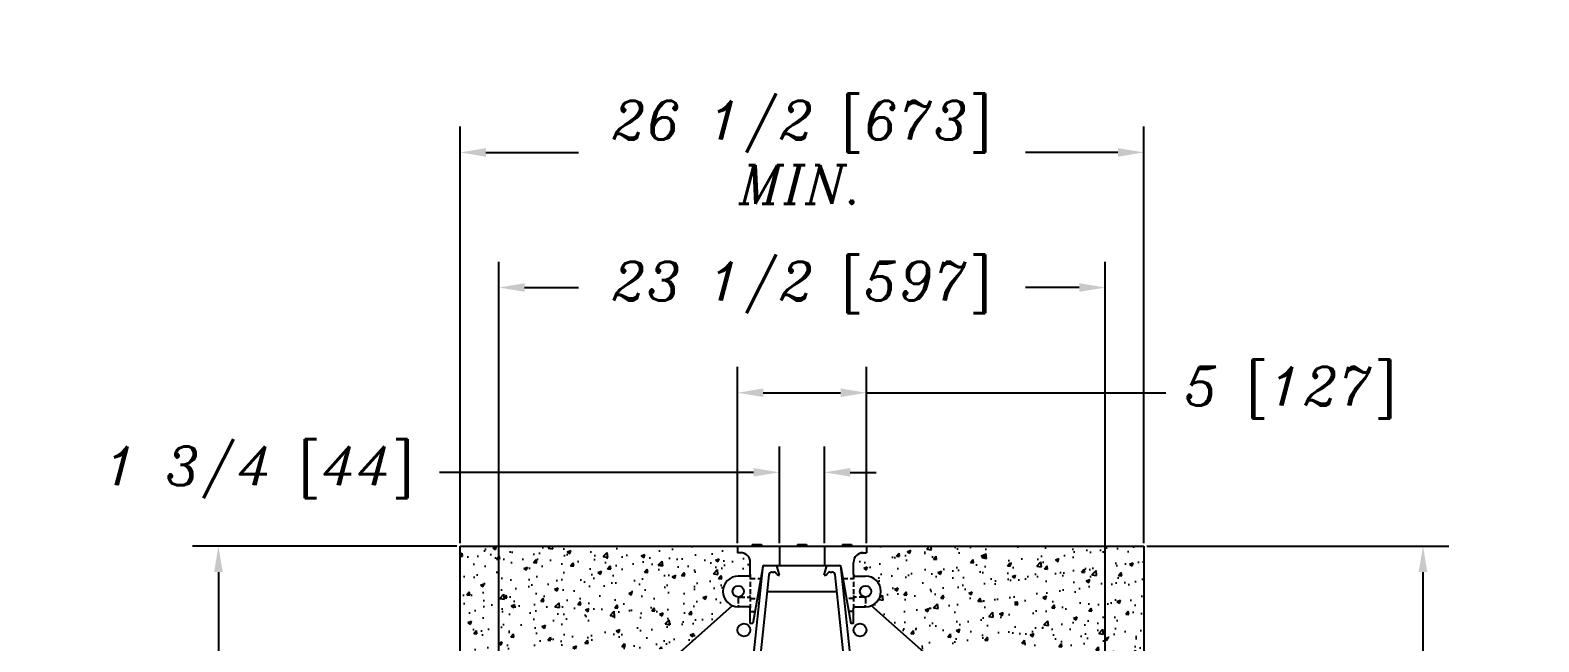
# Model space of a CAD drawing. Extents: x 134 to 282, y 157 to 239.
# Drawn here: x 134.3 to 192.7, y 213 to 236.7 of the extents above; entities that cross this region are included whole.
import ezdxf

# ---------------------------------------------------------------- set-up
doc = ezdxf.new("R2010")
doc.units = 0
doc.header["$LTSCALE"] = 0.75
doc.header["$MEASUREMENT"] = 0
doc.linetypes.add('HIDDEN', pattern=[0.375, 0.25, -0.125])
doc.layers.get('0').update_dxf_attribs({"linetype": 'CONTINUOUS'})
doc.layers.get('DEFPOINTS').update_dxf_attribs({"linetype": 'CONTINUOUS'})
doc.layers.add('DIM', color=2, linetype='CONTINUOUS')
doc.layers.add('OBJECTS', color=3, linetype='CONTINUOUS')
doc.styles.add('STD', font='ITALICC')
doc.dimstyles.get("Standard").update_dxf_attribs({"dimtxt": 1.5, "dimasz": 1, "dimexe": 1, "dimexo": 0.125, "dimgap": 0.125, "dimtad": 0, "dimtih": 1, "dimtoh": 1, "dimdec": 4, "dimzin": 0, "dimdsep": 46, "dimlunit": 5, "dimtxsty": 'STD', "dimcen": 0.0625, "dimadec": 0, "dimazin": 0, "dimtfac": 1, "dimtdec": 4, "dimtofl": 0, "dimtmove": 0, "dimatfit": 3, "dimfxl": 0, "dimfrac": 2, "dimtolj": 1, "dimtzin": 0, "dimarcsym": 0})
pattern_1 = [(50, (-5.952, -27.517), (1.4345204, -0.1255043), [0.15, -1.65]), (355, (-5.952, -27.517), (-0.277503, 1.504384), [0.12, -1.32]), (100.4514, (-5.8324, -27.5275), (1.157019, 1.378879), [0.12748, -1.402284]), (46.1842, (-5.952, -27.117), (2.134482, -0.331038), [0.225, -2.475]), (96.6356, (-5.774, -27.1446), (1.869325, 1.948236), [0.191221, -2.103426]), (351.1842, (-5.952, -27.117), (1.869324, 1.948237), [0.18, -1.98]), (21, (-5.752, -27.217), (1.193814, -0.805238), [0.15, -1.65]), (326, (-5.752, -27.217), (0.486631, 1.4503), [0.12, -1.32]), (71.4514, (-5.6525, -27.2841), (1.680445, 0.645061), [0.12748, -1.402284]), (37.5, (-5.95197, -27.517), (0.0243197, 0.6657877), [0, -1.304, 0, -1.34, 0, -1.325]), (7.5, (-5.952, -27.517), (0.526139, 0.7888234), [0, -0.764, 0, -1.274, 0, -0.505]), (327.5, (-6.39797, -27.517), (1.0676449, -0.0451097), [0, -0.5, 0, -1.56, 0, -2.07]), (317.5, (-6.598, -27.517), (1.1663723, 0.20021), [0, -0.65, 0, -1.036, 0, -1.47])]

# ---------------------------------------------------------------- blocks, each defined once
blk = doc.blocks.new('*D1')
at = {"color": 0, "linetype": 'ByBlock'}
for p, q in [((177.544793, 216.675946), (189.24247, 216.675946)), ((188.24247, 215.675946), (188.24247, 207.068804)), ((188.24247, 195.925947), (188.24247, 204.53309)), ((164.294793, 194.925947), (189.24247, 194.925947))]:
    blk.add_line(p, q, dxfattribs=at)
for points in [[(188.075803, 215.675946), (188.409137, 215.675946), (188.24247, 216.675946)], [(188.075803, 195.925947), (188.409137, 195.925947), (188.24247, 194.925947)]]:
    blk.add_solid(points, dxfattribs=at)
at = {"layer": 'DEFPOINTS', "color": 0, "linetype": 'ByBlock'}
for p in [(177.419793, 216.675946), (188.24247, 216.675946), (164.169793, 194.925947)]:
    blk.add_point(p, dxfattribs=at)
at = {"color": 0, "linetype": 'ByBlock', "insert": (188.24247, 205.800947), "char_height": 1.5, "attachment_point": 5, "style": 'STD'}
blk.add_mtext('\\A1;21 3/4 [552]', dxfattribs=at)
blk = doc.blocks.new('*D2')
at = {"color": 0, "linetype": 'ByBlock'}
for p, q in [((149.148149, 218.43579), (149.148149, 225.264679)), ((154.148149, 218.43579), (154.148149, 225.264679)), ((150.148149, 224.264679), (153.148149, 224.264679)), ((154.148149, 224.264679), (165.75063, 224.264679))]:
    blk.add_line(p, q, dxfattribs=at)
for points in [[(150.148149, 224.431346), (150.148149, 224.098012), (149.148149, 224.264679)], [(153.148149, 224.431346), (153.148149, 224.098012), (154.148149, 224.264679)]]:
    blk.add_solid(points, dxfattribs=at)
at = {"layer": 'DEFPOINTS', "color": 0, "linetype": 'ByBlock'}
for p in [(154.148149, 224.264679), (149.148149, 218.31079), (154.148149, 218.31079)]:
    blk.add_point(p, dxfattribs=at)
at = {"color": 0, "linetype": 'ByBlock', "insert": (170.589915, 224.264679), "char_height": 1.5, "attachment_point": 5, "style": 'STD'}
blk.add_mtext('\\A1;5 [127]', dxfattribs=at)
blk = doc.blocks.new('*D3')
at = {"color": 0, "linetype": 'ByBlock'}
for p, q in [((150.773149, 218.43579), (150.773149, 222.177549)), ((152.523149, 218.43579), (152.523149, 222.177549)), ((149.773149, 221.177549), (137.594363, 221.177549)), ((153.523149, 221.177549), (154.523149, 221.177549))]:
    blk.add_line(p, q, dxfattribs=at)
for points in [[(149.773149, 221.344216), (149.773149, 221.010883), (150.773149, 221.177549)], [(153.523149, 221.344216), (153.523149, 221.010883), (152.523149, 221.177549)]]:
    blk.add_solid(points, dxfattribs=at)
at = {"layer": 'DEFPOINTS', "color": 0, "linetype": 'ByBlock'}
for p in [(150.773149, 221.177549), (150.773149, 218.31079), (152.523149, 218.31079)]:
    blk.add_point(p, dxfattribs=at)
at = {"color": 0, "linetype": 'ByBlock', "insert": (130.61222, 221.177549), "char_height": 1.5, "attachment_point": 5, "style": 'STD'}
blk.add_mtext('\\A1;1 3/4 [44]', dxfattribs=at)
blk = doc.blocks.new('*D4')
at = {"color": 0, "linetype": 'ByBlock'}
for p, q in [((139.896772, 213.054315), (139.896772, 229.345943)), ((163.399526, 213.054315), (163.399526, 229.345943)), ((140.896772, 228.345943), (142.987435, 228.345943)), ((162.399526, 228.345943), (160.308863, 228.345943))]:
    blk.add_line(p, q, dxfattribs=at)
for points in [[(140.896772, 228.512609), (140.896772, 228.179276), (139.896772, 228.345943)], [(162.399526, 228.512609), (162.399526, 228.179276), (163.399526, 228.345943)]]:
    blk.add_solid(points, dxfattribs=at)
at = {"layer": 'DEFPOINTS', "color": 0, "linetype": 'ByBlock'}
for p in [(163.399526, 228.345943), (139.896772, 212.929315), (163.399526, 212.929315)]:
    blk.add_point(p, dxfattribs=at)
at = {"color": 0, "linetype": 'ByBlock', "insert": (151.648149, 228.345943), "char_height": 1.5, "attachment_point": 5, "style": 'STD'}
blk.add_mtext('\\A1;23 1/2 [597]', dxfattribs=at)
blk = doc.blocks.new('*D5')
at = {"color": 0, "linetype": 'ByBlock'}
for p, q in [((150.919793, 216.800946), (150.919793, 232.950957)), ((177.419793, 216.800946), (177.419793, 232.950957)), ((151.919793, 231.950957), (155.509079, 231.950957)), ((176.419793, 231.950957), (172.830507, 231.950957))]:
    blk.add_line(p, q, dxfattribs=at)
for points in [[(151.919793, 232.117623), (151.919793, 231.78429), (150.919793, 231.950957)], [(176.419793, 232.117623), (176.419793, 231.78429), (177.419793, 231.950957)]]:
    blk.add_solid(points, dxfattribs=at)
at = {"layer": 'DEFPOINTS', "color": 0, "linetype": 'ByBlock'}
for p in [(177.419793, 231.950957), (150.919793, 216.675946), (177.419793, 216.675946)]:
    blk.add_point(p, dxfattribs=at)
at = {"color": 0, "linetype": 'ByBlock', "insert": (164.169793, 231.950957), "char_height": 1.5, "attachment_point": 5, "style": 'STD'}
blk.add_mtext('\\A1;26 1/2 [673]\\PMIN.', dxfattribs=at)
blk = doc.blocks.new('*D7')
at = {"color": 0, "linetype": 'ByBlock'}
for p, q in [((150.794793, 216.675946), (140.552498, 216.675946)), ((141.552498, 215.675946), (141.552498, 205.556303)), ((141.552498, 190.900946), (141.552498, 201.020589)), ((150.794793, 189.900946), (140.552498, 189.900946))]:
    blk.add_line(p, q, dxfattribs=at)
for points in [[(141.385831, 215.675946), (141.719164, 215.675946), (141.552498, 216.675946)], [(141.385831, 190.900946), (141.719164, 190.900946), (141.552498, 189.900946)]]:
    blk.add_solid(points, dxfattribs=at)
at = {"layer": 'DEFPOINTS', "color": 0, "linetype": 'ByBlock'}
for p in [(150.919793, 216.675946), (141.552498, 189.900946), (150.919793, 189.900946)]:
    blk.add_point(p, dxfattribs=at)
at = {"color": 0, "linetype": 'ByBlock', "insert": (141.552498, 203.288446), "char_height": 1.5, "attachment_point": 5, "style": 'STD'}
blk.add_mtext('\\A1;26 3/4 [680]\\PMIN.', dxfattribs=at)

msp = doc.modelspace()

# ---------------------------------------------------------------- hatches: boundary and pattern name
at = {"layer": 'OBJECTS'}
h = msp.add_hatch(dxfattribs=at)
h.set_pattern_fill('AR-CONC', scale=0.2, style=0)
h.set_pattern_definition(pattern_1)
h.paths.add_polyline_path([(159.588867, 212.694471), (161.484907, 214.372932, -0.829131393), (161.701043, 215.519696), (162.107293, 215.519696, 0.414213562), (162.169793, 215.582196), (162.169793, 216.050946, 0.414213562), (161.794793, 216.425946), (161.669793, 216.425946), (161.669793, 216.675946), (150.919793, 216.675946), (150.919793, 189.900946), (156.185068, 189.900946), (156.185068, 207.029385, 0.180476324), (156.169794, 206.988446), (156.169794, 206.863446, -0.414213562), (156.107294, 206.800946), (155.982294, 206.800946, -0.414213562), (155.919794, 206.863446), (155.919794, 208.238446, -0.414213562), (155.982294, 208.300946), (156.107294, 208.300946, -0.414213562), (156.169794, 208.238446), (156.169794, 208.113446, 0.180476324), (156.185068, 208.072507), (156.185068, 209.195508), (156.585068, 209.195508), (156.585068, 208.31148), (157.169793, 208.373184), (157.169793, 209.925946), (157.357293, 209.925946, 0.414213562), (157.732293, 210.300946), (157.732293, 211.050946), (159.227385, 212.374471), (153.738416, 212.374471, 0.414213562), (152.738416, 211.374471), (152.738416, 191.400946), (152.418416, 191.400946), (152.418416, 211.294471, -0.414213562), (153.818416, 212.694471)])
h = msp.add_hatch(dxfattribs=at)
h.set_pattern_fill('AR-CONC', scale=0.2, style=0)
h.set_pattern_definition(pattern_1)
h.paths.add_polyline_path([(174.52117, 212.694471, -0.414213562), (175.92117, 211.294471), (175.92117, 191.400946), (175.60117, 191.400946), (175.60117, 211.374471, 0.414213562), (174.60117, 212.374471), (169.1122, 212.374471), (170.607293, 211.050946), (170.607293, 210.300946, 0.414213562), (170.982293, 209.925946), (171.169793, 209.925946), (171.169793, 208.373184), (171.754518, 208.31148), (171.754518, 209.195508), (172.154518, 209.195508), (172.154518, 208.072507, 0.180476324), (172.169793, 208.113446), (172.169793, 208.238446, -0.414213562), (172.232293, 208.300946), (172.357293, 208.300946, -0.414213562), (172.419793, 208.238446), (172.419793, 206.863446, -0.414213562), (172.357293, 206.800946), (172.232293, 206.800946, -0.414213562), (172.169793, 206.863446), (172.169793, 206.988446, 0.180476324), (172.154518, 207.029385), (172.154518, 189.900946), (177.419793, 189.900946), (177.419793, 216.675946), (166.669793, 216.675946), (166.669793, 216.425946), (166.544793, 216.425946, 0.414213562), (166.169793, 216.050946), (166.169793, 215.582196, 0.414213562), (166.232293, 215.519696), (166.638543, 215.519696, -0.829131902), (166.854679, 214.372932), (168.750718, 212.694471)])

# ---------------------------------------------------------------- linework, layer by layer
at = {"layer": 'DIM', "color": 7}
for p, q in [((150.919793, 189.900946), (150.919793, 216.675946)), ((150.919793, 216.675946), (177.419793, 216.675946)), ((161.669793, 216.675946), (161.669793, 216.425946)), ((161.794793, 216.425946), (161.669793, 216.425946)), ((162.243016, 216.738446), (162.59657, 216.738446)), ((162.243016, 216.738446), (162.243016, 216.675946)), ((162.59657, 216.738446), (162.59657, 216.675946)), ((163.294793, 216.675946), (163.294793, 215.925946)), ((163.993016, 216.738446), (164.34657, 216.738446)), ((163.993016, 216.738446), (163.993016, 216.675946)), ((164.34657, 216.738446), (164.34657, 216.675946)), ((165.044793, 216.675946), (165.044793, 215.925946)), ((165.743016, 216.738446), (166.09657, 216.738446)), ((165.743016, 216.738446), (165.743016, 216.675946)), ((166.09657, 216.738446), (166.09657, 216.675946)), ((166.544793, 216.425946), (166.669793, 216.425946)), ((166.669793, 216.675946), (166.669793, 216.425946)), ((177.419793, 216.675946), (177.419793, 189.900946)), ((162.169793, 215.582196), (162.169793, 216.050946)), ((162.660686, 215.874299), (162.273057, 213.675946)), ((162.668416, 215.925946), (165.67117, 215.925946)), ((162.722237, 215.925946), (165.617349, 215.925946)), ((162.780966, 215.925946), (163.202317, 215.925946)), ((163.303093, 215.549846), (163.202317, 215.925946)), ((163.202317, 215.925946), (165.137269, 215.925946)), ((165.036494, 215.549846), (165.13727, 215.925946)), ((165.137269, 215.925946), (165.558619, 215.925946)), ((165.6789, 215.874299), (166.066529, 213.675946)), ((166.169793, 215.582196), (166.169793, 216.050946)), ((162.107293, 215.519696), (161.701043, 215.519696)), ((163.005923, 215.67457), (163.078287, 215.67457)), ((163.18654, 215.61207), (163.18654, 215.61207)), ((165.153047, 215.61207), (165.153047, 215.61207)), ((165.2613, 215.67457), (165.333663, 215.67457)), ((166.232293, 215.519696), (166.638543, 215.519696)), ((162.814689, 214.925946), (165.524897, 214.925946)), ((157.732293, 211.050946), (161.484907, 214.372932)), ((162.107293, 214.332196), (161.701043, 214.332196)), ((162.169793, 213.675946), (162.169793, 214.269696)), ((166.169793, 213.675946), (166.169793, 214.269696)), ((166.232293, 214.332196), (166.638543, 214.332196)), ((170.607293, 211.050946), (166.854679, 214.372932)), ((162.273057, 213.675946), (162.169793, 213.675946)), ((166.169793, 213.675946), (166.066529, 213.675946))]:
    msp.add_line(p, q, dxfattribs=at)
at = {"layer": 'DIM', "color": 7, "linetype": 'HIDDEN'}
for p, q in [((162.169793, 215.582196), (162.169793, 214.269696)), ((162.169793, 215.425946), (162.58163, 215.425946)), ((165.757957, 215.425946), (166.169793, 215.425946)), ((166.169793, 215.582196), (166.169793, 214.269696)), ((161.701043, 214.644696), (161.701043, 214.394696)), ((161.763543, 214.707196), (162.107293, 214.707196)), ((162.169793, 214.644696), (162.443874, 214.644696)), ((166.169793, 214.644696), (165.895712, 214.644696)), ((166.576043, 214.707196), (166.232293, 214.707196)), ((166.638543, 214.644696), (166.638543, 214.394696)), ((162.169793, 214.144696), (162.355711, 214.144696)), ((166.169793, 214.144696), (165.983876, 214.144696))]:
    msp.add_line(p, q, dxfattribs=at)
at = {"layer": 'DIM', "color": 7}
for centre, radius in [((161.701043, 214.925946), 0.21875), ((166.638543, 214.925946), 0.21875), ((161.919793, 213.425946), 0.25), ((166.419793, 213.425946), 0.25)]:
    msp.add_circle(centre, radius, dxfattribs=at)
for centre, radius, start, end in [((161.794793, 216.050946), 0.375, 0, 90), ((166.544793, 216.050946), 0.375, 90, 180), ((162.722237, 215.863446), 0.0625, 90, 170), ((165.617349, 215.863446), 0.0625, 10, 90), ((161.701043, 214.925946), 0.59375, 90, 270), ((162.107293, 215.582196), 0.0625, 270, 0), ((163.005923, 215.54957), 0.125, 90, 173.999998), ((163.078287, 215.54957), 0.125, 30, 90), ((163.294794, 215.67457), 0.125, 210, 273.807013), ((165.044794, 215.67457), 0.125, 266.192987, 330), ((165.2613, 215.54957), 0.125, 90, 150), ((165.333663, 215.54957), 0.125, 6.000002, 90), ((166.232293, 215.582196), 0.0625, 180, 270), ((166.638543, 214.925946), 0.59375, 270, 90), ((162.107293, 214.269696), 0.0625, 0, 90), ((166.232293, 214.269696), 0.0625, 90, 180)]:
    msp.add_arc(centre, radius, start, end, dxfattribs=at)
at = {"layer": 'DIM', "color": 7, "linetype": 'HIDDEN'}
for centre, start, end in [((161.763543, 214.644696), 90, 180), ((162.107293, 214.769696), 270, 0), ((166.232293, 214.769696), 180, 270), ((166.576043, 214.644696), 0, 90), ((161.763543, 214.394696), 180, 270), ((166.576043, 214.394696), 270, 0)]:
    msp.add_arc(centre, 0.0625, start, end, dxfattribs=at)
at = {"layer": 'OBJECTS', "color": 7}
for p, q in [((162.029549, 209.847549), (162.668416, 215.925946)), ((165.67117, 215.925946), (166.310036, 209.847551)), ((162.881608, 215.562636), (162.278181, 209.821417)), ((166.061405, 209.821419), (165.457979, 215.562636))]:
    msp.add_line(p, q, dxfattribs=at)

# ---------------------------------------------------------------- dimensions: what is measured, and where the dimension line sits
dim = msp.add_linear_dim(base=(177.419793, 231.950957), p1=(150.919793, 216.675946), p2=(177.419793, 216.675946), text='<>\\PMIN.', dimstyle='Standard', dxfattribs=at)
dim.commit()
dim.dimension.update_dxf_attribs({"geometry": '*D5', "text_midpoint": (164.169793, 231.950957)})
for base, p1, p2, picture, middle in [((175.92117, 226.711099), (152.418416, 211.294471), (175.92117, 211.294471), '*D4', (164.169793, 226.711099)), ((166.669793, 222.629835), (161.669793, 216.675946), (166.669793, 216.675946), '*D2', (183.111559, 222.629835)), ((163.294793, 219.542705), (165.044793, 216.675946), (163.294793, 216.675946), '*D3', (143.133864, 219.542705))]:
    dim = msp.add_linear_dim(base=base, p1=p1, p2=p2, dimstyle='Standard', dxfattribs=at)
    dim.commit()
    dim.dimension.update_dxf_attribs({"geometry": picture, "text_midpoint": middle, "dimtype": 160, "insert": (12.521644, -1.634844)})
dim = msp.add_linear_dim(base=(141.552498, 189.900946), p1=(150.919793, 216.675946), p2=(150.919793, 189.900946), angle=270, text='<>\\PMIN.', dimstyle='Standard', dxfattribs=at)
dim.commit()
dim.dimension.update_dxf_attribs({"geometry": '*D7', "text_midpoint": (141.552498, 203.288446)})
dim = msp.add_linear_dim(base=(188.24247, 216.675946), p1=(164.169793, 194.925947), p2=(177.419793, 216.675946), angle=90, dimstyle='Standard', dxfattribs=at)
dim.commit()
dim.dimension.update_dxf_attribs({"geometry": '*D1', "text_midpoint": (188.24247, 205.800947)})

doc.saveas('drawing.dxf')
